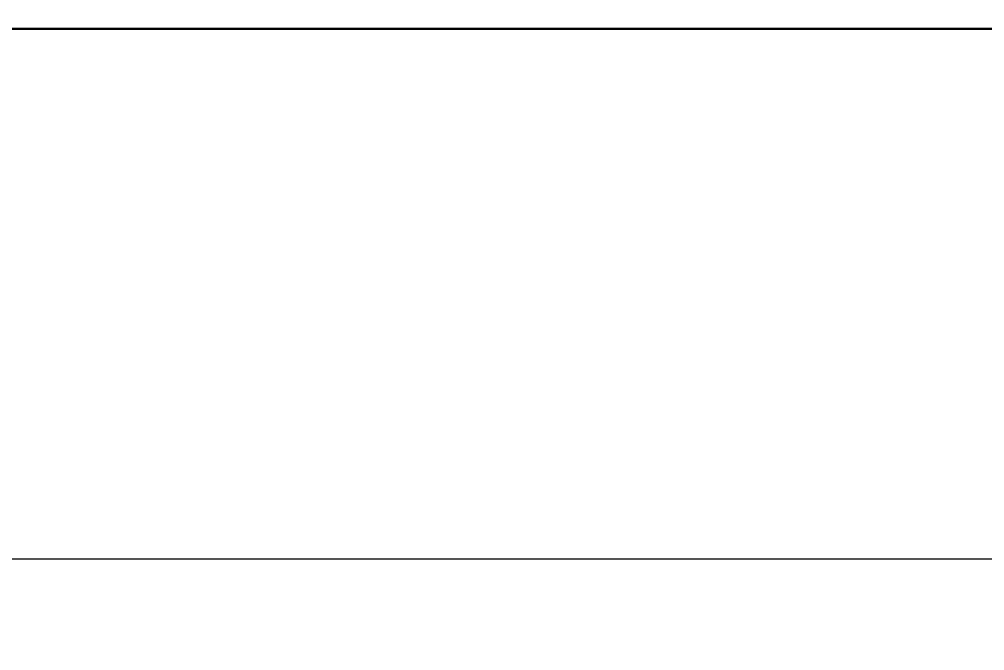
# Model space of a CAD drawing. Header units: millimetres. Extents: x 16345 to 138513, y -2470 to 23828.
# Drawn here: x 118794 to 119303, y 3867 to 4200 of the extents above; entities that cross this region are included whole.
import ezdxf

# ---------------------------------------------------------------- set-up
doc = ezdxf.new("R2010")
doc.units = ezdxf.units.MM
doc.layers.add('A-ANNO-DIMS', color=7, linetype='Continuous', lineweight=9)
doc.layers.add('A-ANNO-DIMS-25', color=7, linetype='Continuous', lineweight=9)
doc.layers.add('A-FLOR-FNSH-1', color=7, linetype='Continuous', lineweight=30, true_color=0x3c3c3c)
doc.styles.add('ISOCPEUR_1', font='isocpeur.ttf', dxfattribs={"width": 0.9, "height": 62.5})
doc.dimstyles.new('ISO-2_5_0_9К_БОЛЬШОЙ_1', dxfattribs={"dimscale": 304.8, "dimtxt": 62.248823, "dimasz": 0.123031, "dimexe": 0.098425, "dimexo": 0.246063, "dimgap": 0, "dimtad": 1, "dimdec": 0, "dimrnd": 10, "dimzin": 0, "dimdsep": 46, "dimtxsty": 'ISOCPEUR_1', "dimblk1": 'OBLIQUE', "dimblk2": 'OBLIQUE', "dimsah": 1, "dimcen": 0.09, "dimdle": 0.098425, "dimazin": 0, "dimtfac": 1, "dimtdec": 4, "dimtix": 1, "dimtmove": 0, "dimatfit": 3, "dimfxl": 1, "dimtvp": 1, "dimtolj": 1, "dimtzin": 0, "dimarcsym": 2})

# ---------------------------------------------------------------- blocks, each defined once
blk = doc.blocks.new('DIMBLOCK94-Развертка 2_28-6')
at = {"layer": 'A-ANNO-DIMS-25'}
for p, q in [((125684.09, 4125), (125684.09, 3885.67)), ((117904.09, 3915.67), (117904.09, 4120)), ((125684.09, 3915.67), (125684.09, 4120)), ((117904.09, 3867.19), (117904.09, 3945.67)), ((117874.09, 3915.67), (125714.09, 3915.67))]:
    blk.add_line(p, q, dxfattribs=at)
at = {"layer": 'A-ANNO-DIMS-25', "lineweight": 20}
for p, q in [((117904.09, 3915.67), (117922.84, 3934.42)), ((125684.09, 3915.67), (125702.84, 3934.42)), ((117904.09, 3915.67), (117885.34, 3896.92)), ((125684.09, 3915.67), (125665.34, 3896.92))]:
    blk.add_line(p, q, dxfattribs=at)
at = {"layer": 'A-ANNO-DIMS-25', "color": 0, "insert": (121715.08, 3997.33), "char_height": 62.5, "width": 189.6195, "attachment_point": 1, "line_spacing_factor": 1.149209, "style": 'ISOCPEUR_1'}
blk.add_mtext('7780', dxfattribs=at)
blk = doc.blocks.new('_Oblique')
at = {"color": 0, "linetype": 'ByBlock', "lineweight": -2}
blk.add_line((-0.5, -0.5), (0.5, 0.5), dxfattribs=at)

msp = doc.modelspace()

# ---------------------------------------------------------------- linework, layer by layer
at = {"layer": 'A-FLOR-FNSH-1'}
msp.add_line((117864.09, 4195), (125704.98, 4195), dxfattribs=at)

# ---------------------------------------------------------------- dimensions: what is measured, and where the dimension line sits
at = {"layer": 'A-ANNO-DIMS'}
dim = msp.add_linear_dim(base=(125684.09, 3915.67), p1=(117904.09, 3942.19), p2=(125684.09, 4200), dimstyle='ISO-2_5_0_9К_БОЛЬШОЙ_1', override={"dimpost": '<>', "dimfxl": 7784.270451}, dxfattribs=at)
dim.commit()
dim.dimension.update_dxf_attribs({"geometry": 'DIMBLOCK94-Развертка 2_28-6', "text_midpoint": (121794.09, 3946.92)})

doc.saveas('drawing.dxf')
